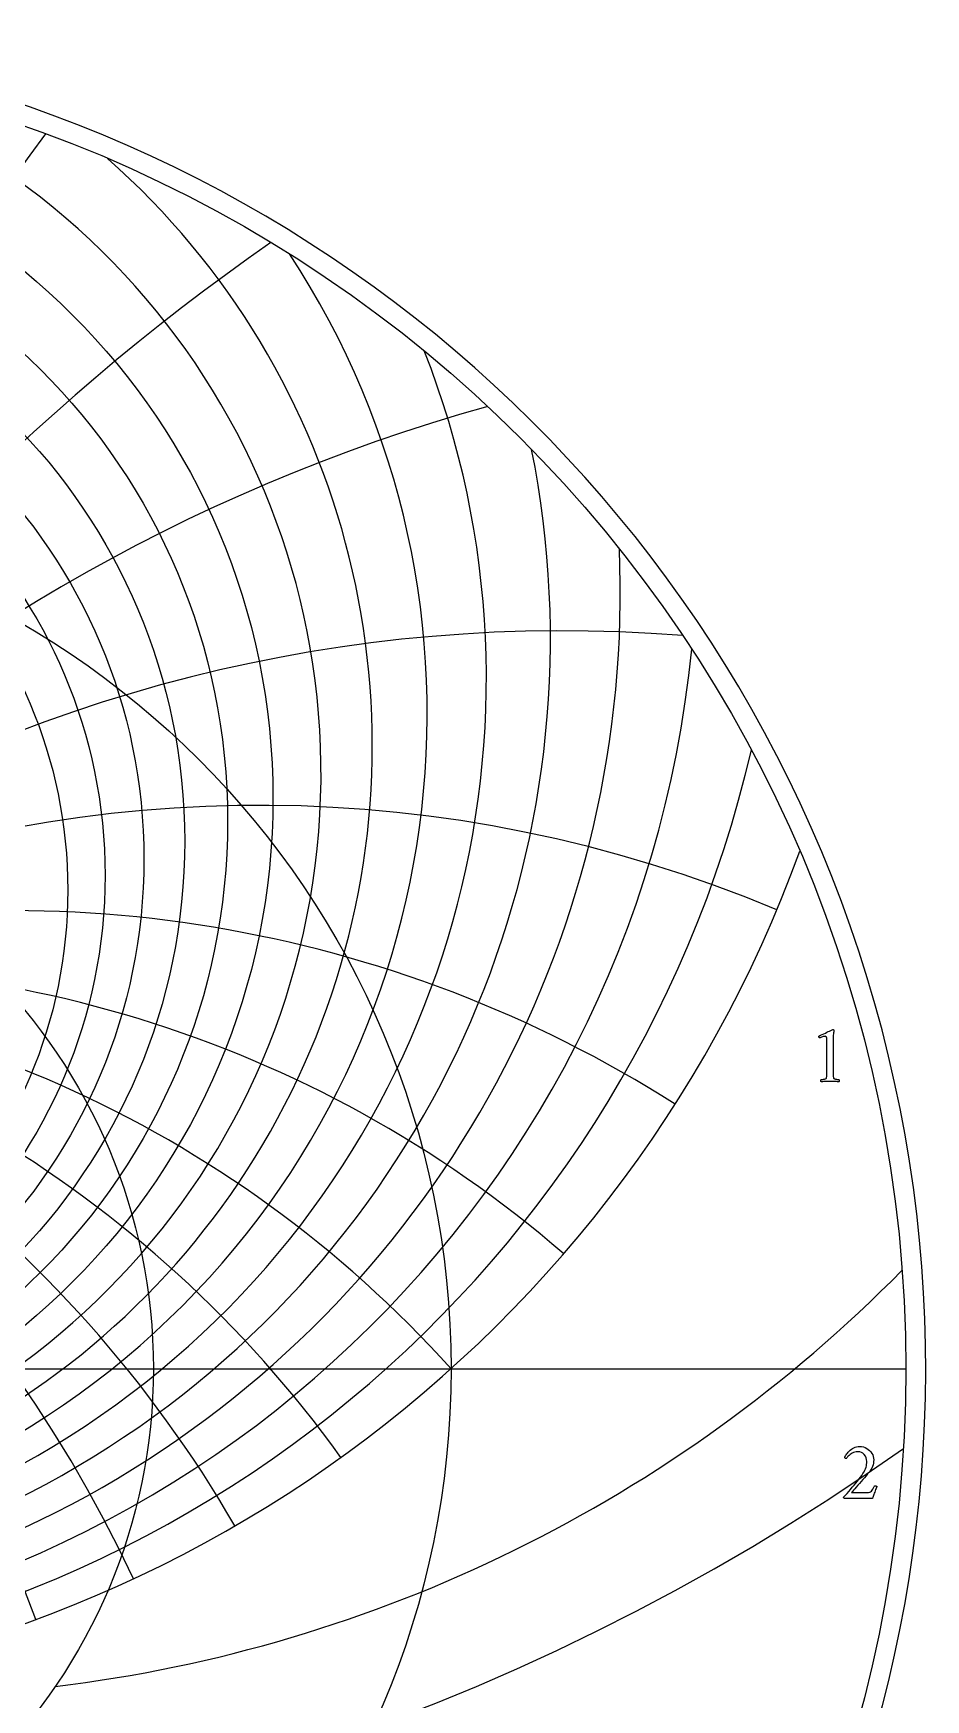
# Model space of a CAD drawing. Header units: millimetres. Extents: x -96 to 96, y -96 to 98.
# Drawn here: x 31.9 to 95.9, y -23.8 to 95.9 of the extents above; entities that cross this region are included whole.
import ezdxf

# ---------------------------------------------------------------- set-up
doc = ezdxf.new("R2010")
doc.units = ezdxf.units.MM
for name, color, linetype in [('CUT_OUTER', 1, 'Continuous'), ('ENGRAVE', 7, 'Continuous'), ('ENGRAVE_FINE', 8, 'Continuous'), ('TEXT', 5, 'Continuous')]:
    doc.layers.add(name, color=color, linetype=linetype)

msp = doc.modelspace()

# ---------------------------------------------------------------- linework, layer by layer
at = {"layer": 'CUT_OUTER'}
msp.add_arc((-0.0002, -0.0002), 95.9249, 159.960768, 87.804282, dxfattribs=at)
at = {"layer": 'ENGRAVE'}
msp.add_lwpolyline([(-94.5, 0), (94.5, 0)], dxfattribs=at)
for centre, radius in [((0, 0), 94.5), ((0, 39.3198), 45.8214), ((0, 0), 61.8587), ((0, 0), 40.492)]:
    msp.add_circle(centre, radius, dxfattribs=at)
for centre, radius, start, end in [((0, 49.5393), 64.3903, 158.578774, 21.421226), ((0, 68.701), 92.4464, 199.959035, 340.040965), ((0, -55.6978), 83.2391, 42, 138), ((0, -55.6978), 83.2391, 42, 138), ((21.1591, 78.967), 102.5182, 276.888696, 315.464274)]:
    msp.add_arc(centre, radius, start, end, dxfattribs=at)
at = {"layer": 'ENGRAVE_FINE'}
for centre, radius in [((0, 40.9306), 49.0744), ((0, 37.8737), 42.7421), ((0, 36.5736), 39.8155), ((0, 35.4037), 37.0235), ((0, 34.3505), 34.3505)]:
    msp.add_circle(centre, radius, dxfattribs=at)
for centre, radius, start, end in [((0, 42.7283), 52.5257, 104.505507, 75.494493), ((228.6975, -55.6978), 243.3748, 143.623611, 172.255615), ((228.6975, -55.6978), 243.3748, 143.623611, 172.255615), ((0, 44.7397), 56.2045, 131.44749, 48.55251), ((144.1743, -55.6978), 166.4782, 124.896804, 168.254866), ((144.1743, -55.6978), 166.4782, 124.896804, 168.254866), ((0, 46.997), 60.1454, 146.69677, 33.30323), ((99.2005, -55.6978), 129.497, 105.542439, 164.092802), ((99.2005, -55.6978), 129.497, 105.542439, 164.092802), ((0, 52.4148), 68.9898, 168.649585, 11.350415), ((0, 55.683), 74.0064, 177.547342, 2.452658), ((-69.8459, -55.6978), 108.6609, 20.296793, 94.565762), ((-69.8459, -55.6978), 108.6609, 20.296793, 94.565762), ((69.8459, -55.6978), 108.6609, 85.434238, 159.703207), ((69.8459, -55.6978), 108.6609, 85.434238, 159.703207), ((0, 59.4189), 79.518, 185.608142, 354.391858), ((0, 63.7174), 85.6227, 193.034463, 346.965537), ((-48.0581, -55.6978), 96.1162, 24.992282, 112.762358), ((-48.0581, -55.6978), 96.1162, 24.992282, 112.762358), ((48.0581, -55.6978), 96.1162, 67.237642, 155.007718), ((48.0581, -55.6978), 96.1162, 67.237642, 155.007718), ((-30.2966, -55.6978), 88.5812, 30.089288, 122.535602), ((-30.2966, -55.6978), 88.5812, 30.089288, 122.535602), ((30.2966, -55.6978), 88.5812, 57.464398, 149.910712), ((30.2966, -55.6978), 88.5812, 57.464398, 149.910712), ((-14.6773, -55.6978), 84.5232, 35.707517, 130.834526), ((-14.6773, -55.6978), 84.5232, 35.707517, 130.834526), ((14.6773, -55.6978), 84.5232, 49.165474, 144.292483), ((14.6773, -55.6978), 84.5232, 49.165474, 144.292483), ((0, 127.6541), 163.3682, 234.73332, 305.26668)]:
    msp.add_arc(centre, radius, start, end, dxfattribs=at)
at = {"layer": 'TEXT'}
for points in [[(88.8317, 21.2832), (88.8317, 23.638), (88.83, 23.6957), (88.825, 23.7438), (88.8166, 23.7821), (88.8048, 23.8108), (88.789, 23.8317), (88.7683, 23.8466), (88.7428, 23.8555), (88.7124, 23.8585), (88.6752, 23.8557), (88.629, 23.8473), (88.5738, 23.8334), (88.5098, 23.8138), (88.4453, 23.7924), (88.389, 23.7728), (88.341, 23.7551), (88.3011, 23.7393), (88.2776, 23.7613), (88.2609, 23.7855), (88.2508, 23.8119), (88.2475, 23.8406), (88.2475, 23.841), (88.2475, 23.8421), (88.2475, 23.844), (88.2475, 23.8466), (88.2482, 23.8574), (88.2504, 23.866), (88.2542, 23.8723), (88.2594, 23.8764), (88.378, 23.9302), (88.4956, 23.9845), (88.612, 24.039), (88.7273, 24.094), (88.8372, 24.1467), (88.9375, 24.1946), (89.028, 24.2376), (89.1089, 24.2758), (89.1757, 24.3071), (89.2244, 24.3295), (89.2547, 24.3429), (89.2668, 24.3473), (89.2788, 24.3473), (89.2925, 24.3451), (89.3041, 24.3384), (89.3134, 24.3272), (89.3205, 24.3116), (89.3261, 24.2944), (89.3309, 24.2788), (89.335, 24.2646), (89.3384, 24.252), (89.3369, 24.2428), (89.3324, 24.2155), (89.325, 24.1698), (89.3145, 24.1059), (89.3041, 24.0252), (89.2966, 23.9293), (89.2922, 23.8181), (89.2907, 23.6916), (89.2907, 21.2832), (89.2909, 21.2188), (89.2914, 21.1566), (89.2924, 21.0966), (89.2937, 21.0388), (89.2965, 20.9848), (89.3019, 20.936), (89.3099, 20.8924), (89.3205, 20.854), (89.3305, 20.8395), (89.3488, 20.8257), (89.3753, 20.8127), (89.4099, 20.8004), (89.4492, 20.7894), (89.4896, 20.7803), (89.5312, 20.773), (89.5738, 20.7676), (89.6139, 20.7637), (89.6476, 20.7609), (89.675, 20.7592), (89.696, 20.7586), (89.7041, 20.7445), (89.7102, 20.7259), (89.7145, 20.7028), (89.7169, 20.6752), (89.7167, 20.6476), (89.7132, 20.6245), (89.7063, 20.6059), (89.696, 20.5917), (89.6085, 20.5975), (89.5247, 20.6029), (89.4446, 20.6079), (89.3682, 20.6126), (89.2922, 20.6165), (89.2132, 20.6193), (89.1312, 20.621), (89.0463, 20.6215), (88.9647, 20.621), (88.8868, 20.6193), (88.8127, 20.6165), (88.7422, 20.6126), (88.6711, 20.6079), (88.5947, 20.6029), (88.5131, 20.5975), (88.4263, 20.5917), (88.416, 20.6059), (88.4092, 20.6245), (88.4056, 20.6476), (88.4054, 20.6752), (88.4079, 20.7028), (88.4121, 20.7259), (88.4183, 20.7445), (88.4263, 20.7586), (88.4473, 20.7592), (88.4747, 20.7609), (88.5084, 20.7637), (88.5485, 20.7676), (88.5912, 20.773), (88.6327, 20.7803), (88.6731, 20.7894), (88.7124, 20.8004), (88.7467, 20.8127), (88.772, 20.8257), (88.7884, 20.8395), (88.7959, 20.854), (88.8067, 20.8924), (88.8153, 20.936), (88.8216, 20.9848), (88.8257, 21.0388), (88.8283, 21.0966), (88.8302, 21.1566), (88.8313, 21.2188), (88.8317, 21.2832)], [(92.4226, -8.4458), (92.3924, -8.5198), (92.3615, -8.5986), (92.3299, -8.6822), (92.2974, -8.7707), (92.2654, -8.8599), (92.2348, -8.9458), (92.2058, -9.0283), (92.1782, -9.1075), (92.1536, -9.1787), (92.1335, -9.2372), (92.1179, -9.283), (92.1067, -9.3161), (90.0918, -9.3161), (90.0826, -9.3093), (90.0731, -9.3005), (90.0633, -9.2899), (90.053, -9.2774), (90.0439, -9.2645), (90.0374, -9.2528), (90.0335, -9.2422), (90.0322, -9.2327), (90.1551, -9.0941), (90.2795, -8.9525), (90.4055, -8.8079), (90.5329, -8.6604), (90.6596, -8.5117), (90.7833, -8.3638), (90.904, -8.2167), (91.0217, -8.0702), (91.1339, -7.9272), (91.2378, -7.7901), (91.3336, -7.6589), (91.4211, -7.5337), (91.5025, -7.4067), (91.5679, -7.2878), (91.6173, -7.1772), (91.6506, -7.0747), (91.6728, -6.9752), (91.6886, -6.8735), (91.6981, -6.7696), (91.7013, -6.6634), (91.6899, -6.5203), (91.6559, -6.3892), (91.599, -6.2699), (91.5195, -6.1626), (91.4224, -6.074), (91.3131, -6.0106), (91.1914, -5.9726), (91.0575, -5.9599), (90.945, -5.9663), (90.8399, -5.9853), (90.7423, -6.0169), (90.6521, -6.0613), (90.5698, -6.1131), (90.4956, -6.1671), (90.4297, -6.2234), (90.3719, -6.2819), (90.3228, -6.3377), (90.2825, -6.3862), (90.2512, -6.4272), (90.2289, -6.4607), (90.2108, -6.4583), (90.1924, -6.451), (90.1735, -6.4389), (90.1544, -6.4219), (90.1374, -6.4039), (90.1253, -6.3884), (90.118, -6.3756), (90.1156, -6.3653), (90.1285, -6.3338), (90.1491, -6.293), (90.1776, -6.2429), (90.214, -6.1835), (90.2581, -6.1187), (90.3101, -6.0523), (90.3699, -5.9845), (90.4375, -5.9152), (90.5118, -5.8478), (90.5918, -5.7856), (90.6773, -5.7286), (90.7684, -5.6768), (90.8651, -5.6337), (90.9673, -5.603), (91.0752, -5.5846), (91.1886, -5.5784), (91.3256, -5.5872), (91.4562, -5.6134), (91.5804, -5.6572), (91.6983, -5.7185), (91.8071, -5.7936), (91.904, -5.8787), (91.9889, -5.9739), (92.062, -6.0792), (92.1207, -6.1913), (92.1626, -6.3072), (92.1877, -6.4268), (92.1961, -6.5501), (92.1905, -6.6734), (92.1737, -6.793), (92.1458, -6.9089), (92.1067, -7.0211), (92.0579, -7.1295), (92.0009, -7.2342), (91.9357, -7.3351), (91.8623, -7.4324), (91.7581, -7.5596), (91.6484, -7.691), (91.5331, -7.8264), (91.4122, -7.9659), (91.2902, -8.1053), (91.1715, -8.2401), (91.0562, -8.3705), (90.9442, -8.4965), (90.8395, -8.614), (90.746, -8.7193), (90.6637, -8.8122), (90.5925, -8.8929), (91.749, -8.8929), (91.8315, -8.886), (91.9062, -8.8653), (91.9731, -8.8309), (92.0322, -8.7826), (92.0864, -8.7202), (92.1387, -8.6433), (92.1892, -8.5518), (92.2378, -8.4458), (92.2464, -8.4302), (92.2602, -8.419), (92.2792, -8.4123), (92.3034, -8.41), (92.3138, -8.4108), (92.3272, -8.413), (92.3436, -8.4167), (92.363, -8.422), (92.3824, -8.4279), (92.3988, -8.4339), (92.4122, -8.4398), (92.4226, -8.4458)]]:
    msp.add_lwpolyline(points, close=True, dxfattribs=at)

doc.saveas('drawing.dxf')
